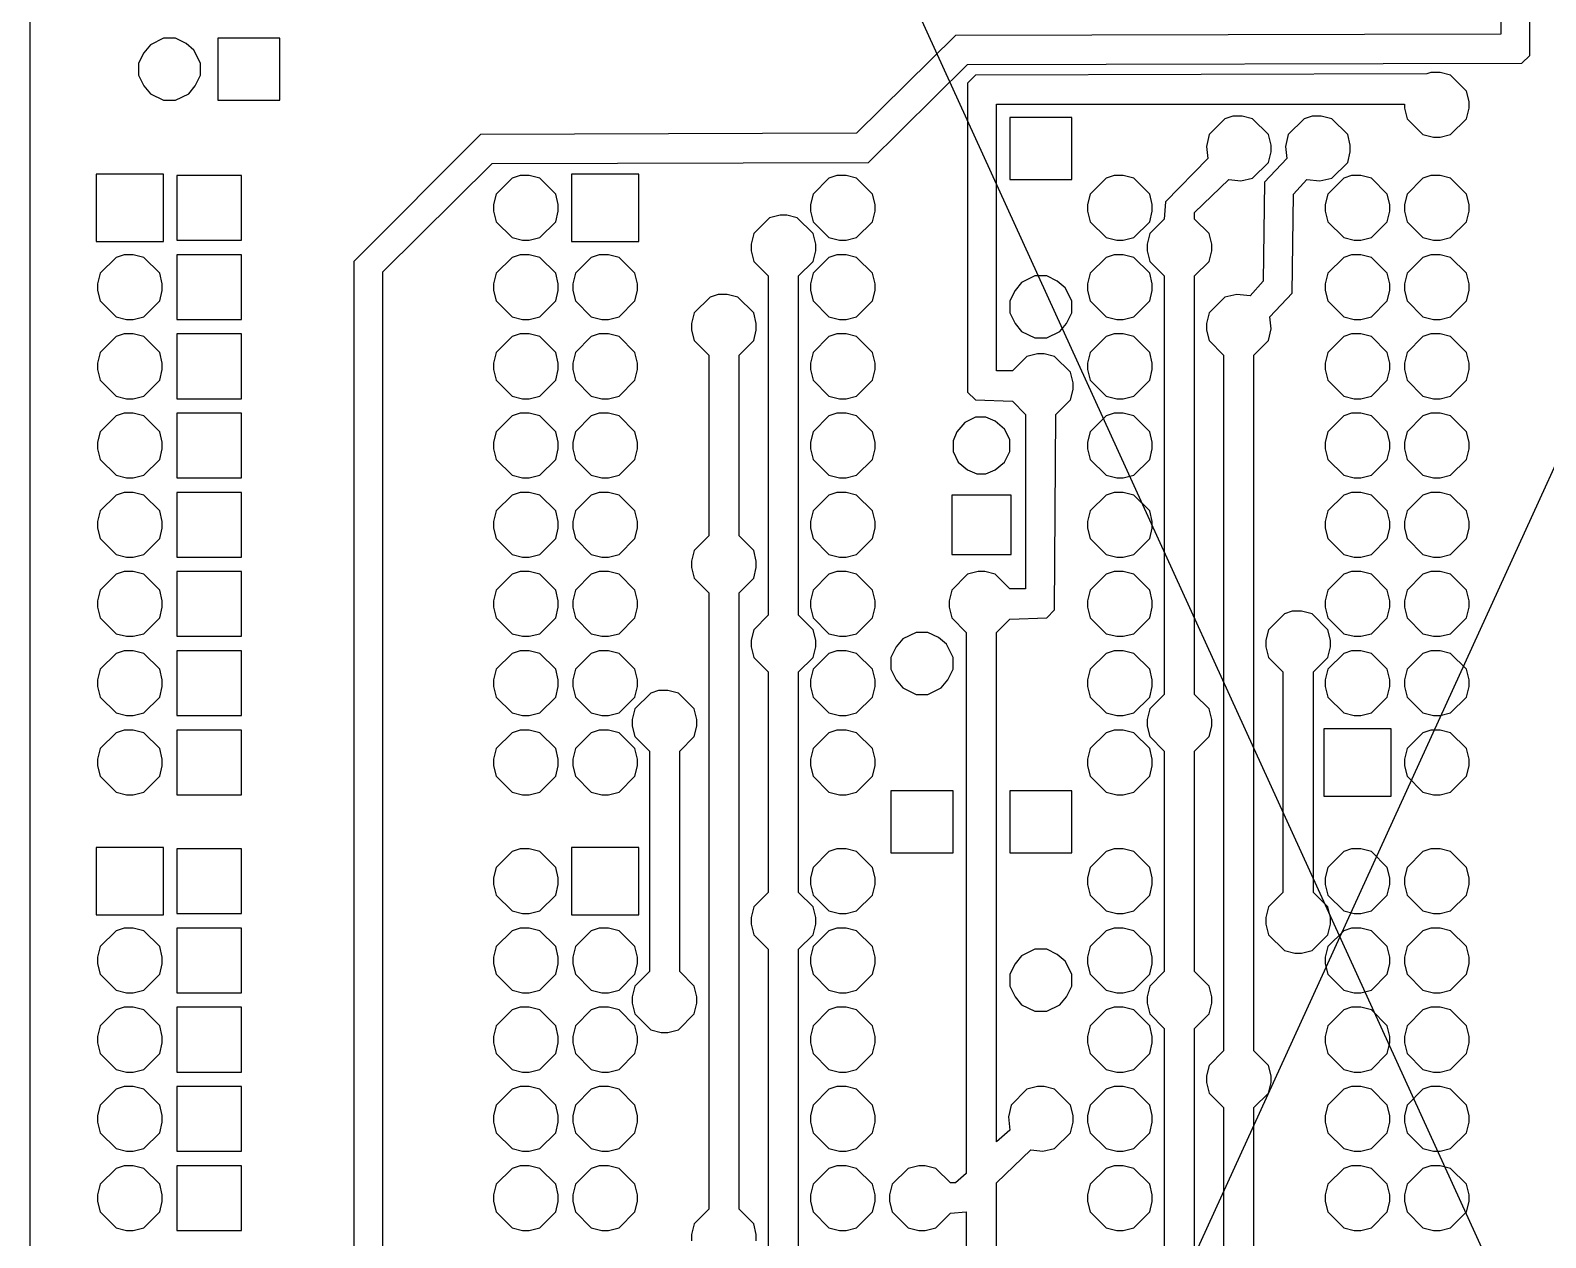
# Model space of a CAD drawing. Header units: millimetres. Extents: x 8 to 93, y 10 to 195.
# Drawn here: x 9 to 57.6, y 93.36 to 132.07 of the extents above; entities that cross this region are included whole.
import ezdxf

# ---------------------------------------------------------------- set-up
doc = ezdxf.new("R2010")
doc.units = ezdxf.units.MM
doc.layers.add('plocica', color=7, linetype='CONTINUOUS', lineweight=25, true_color=0x000000)
doc.layers.add('top', color=5, linetype='CONTINUOUS', lineweight=25, true_color=0x0000ff)

msp = doc.modelspace()

# ---------------------------------------------------------------- linework, layer by layer
at = {"layer": 'plocica'}
for p, q in [((9, 11), (9, 195)), ((9, 11), (93, 195)), ((9, 195), (93, 11))]:
    msp.add_line(p, q, dxfattribs=at)
at = {"layer": 'top'}
for points in [[(56.159, 140.074), (56.159, 131.946), (38.676, 131.904), (35.501, 128.771), (23.436, 128.729), (19.372, 124.665), (19.372, 62.054)], [(20.303, 62.731), (20.303, 124.326), (23.817, 127.798), (35.882, 127.84), (39.057, 130.973), (56.837, 131.015), (57.091, 131.269), (57.133, 140.074)], [(13.276, 131.819), (13.276, 131.819), (12.852, 131.608), (12.641, 131.354), (12.471, 131.015), (12.471, 130.634), (12.641, 130.295), (12.852, 130.041), (13.276, 129.83), (13.657, 129.83), (14.08, 130.041), (14.292, 130.295), (14.461, 130.634), (14.461, 131.015), (14.249, 131.438), (13.995, 131.65), (13.657, 131.819), (13.276, 131.819)], [(15.011, 131.819), (15.011, 131.819), (15.011, 129.83), (17.001, 129.83), (17.001, 131.819), (15.011, 131.819)], [(53.916, 130.719), (53.916, 130.719), (53.789, 130.676), (39.311, 130.634), (39.057, 130.38), (39.057, 120.474), (39.311, 120.22), (40.496, 120.178), (40.919, 119.754), (40.919, 114.166), (40.411, 114.166), (39.946, 114.632), (39.607, 114.717), (39.395, 114.717), (39.057, 114.632), (38.549, 114.124), (38.464, 113.785), (38.464, 113.574), (38.549, 113.235), (39.014, 112.769), (39.014, 95.413), (38.676, 95.116), (38.506, 95.116), (38.041, 95.582), (37.702, 95.667), (37.49, 95.667), (37.152, 95.582), (36.644, 95.074), (36.559, 94.735), (36.559, 94.524), (36.644, 94.185), (37.152, 93.677), (37.49, 93.592), (37.702, 93.592), (38.041, 93.677), (38.506, 94.143), (39.014, 94.185), (39.014, 73.823)], [(39.988, 74.839), (39.988, 95.116), (41.089, 96.175), (41.47, 96.132), (41.851, 96.217), (42.359, 96.725), (42.443, 97.064), (42.443, 97.275), (42.359, 97.614), (41.851, 98.122), (41.512, 98.207), (41.3, 98.207), (40.962, 98.122), (40.454, 97.614), (40.369, 97.233), (40.411, 96.81), (39.988, 96.429), (39.988, 112.769), (40.411, 113.193), (41.597, 113.235), (41.851, 113.489), (41.893, 119.754), (42.359, 120.22), (42.443, 120.559), (42.443, 120.77), (42.359, 121.109), (41.851, 121.617), (41.512, 121.702), (41.3, 121.702), (40.962, 121.617), (40.496, 121.151), (39.988, 121.151), (39.988, 129.703), (53.069, 129.703), (53.069, 129.576), (53.154, 129.237), (53.662, 128.729), (54, 128.644), (54.212, 128.644), (54.551, 128.729), (55.059, 129.237), (55.143, 129.576), (55.143, 129.787), (55.059, 130.126), (54.551, 130.634), (54.212, 130.719), (53.916, 130.719)], [(40.411, 129.279), (40.411, 129.279), (40.411, 127.29), (42.401, 127.29), (42.401, 129.279), (40.411, 129.279)], [(47.566, 129.322), (47.566, 129.322), (47.312, 129.237), (46.804, 128.729), (46.719, 128.348), (46.761, 127.967), (45.407, 126.57), (45.364, 126.02), (44.899, 125.554), (44.814, 125.215), (44.814, 125.004), (44.899, 124.665), (45.364, 124.199), (45.364, 110.78), (44.899, 110.314), (44.814, 109.975), (44.814, 109.764), (44.899, 109.425), (45.364, 108.959), (45.364, 101.89), (44.899, 101.424), (44.814, 101.085), (44.814, 100.874), (44.899, 100.535), (45.364, 100.069), (45.364, 89.19)], [(46.338, 89.19), (46.338, 100.069), (46.804, 100.535), (46.888, 100.874), (46.888, 101.085), (46.804, 101.424), (46.338, 101.89), (46.338, 108.959), (46.804, 109.425), (46.888, 109.764), (46.888, 109.975), (46.804, 110.314), (46.338, 110.78), (46.338, 124.199), (46.804, 124.665), (46.888, 125.004), (46.888, 125.215), (46.804, 125.554), (46.338, 126.02), (46.338, 126.231), (47.439, 127.29), (47.82, 127.247), (48.201, 127.332), (48.709, 127.84), (48.793, 128.179), (48.793, 128.39), (48.709, 128.729), (48.201, 129.237), (47.862, 129.322), (47.566, 129.322)], [(50.106, 129.322), (50.106, 129.322), (49.852, 129.237), (49.344, 128.729), (49.259, 128.348), (49.301, 127.967), (48.582, 127.205), (48.539, 124.03), (48.116, 123.564), (47.693, 123.607), (47.312, 123.522), (46.804, 123.014), (46.719, 122.675), (46.719, 122.464), (46.804, 122.125), (47.269, 121.659), (47.269, 99.35), (46.804, 98.884), (46.719, 98.545), (46.719, 98.334), (46.804, 97.995), (47.269, 97.529), (47.269, 77.76)], [(48.243, 77.76), (48.243, 97.529), (48.709, 97.995), (48.793, 98.334), (48.793, 98.545), (48.709, 98.884), (48.243, 99.35), (48.243, 121.659), (48.709, 122.125), (48.793, 122.506), (48.751, 122.887), (49.471, 123.649), (49.513, 126.824), (49.936, 127.29), (50.36, 127.247), (50.741, 127.332), (51.249, 127.84), (51.333, 128.179), (51.333, 128.39), (51.249, 128.729), (50.741, 129.237), (50.402, 129.322), (50.106, 129.322)], [(11.117, 127.459), (11.117, 127.459), (11.117, 125.3), (13.276, 125.3), (13.276, 127.459), (11.117, 127.459)], [(13.699, 127.417), (13.699, 127.417), (13.699, 125.342), (15.773, 125.342), (15.773, 127.417), (13.699, 127.417)], [(24.706, 127.417), (24.706, 127.417), (24.452, 127.332), (23.944, 126.824), (23.859, 126.485), (23.859, 126.274), (23.944, 125.935), (24.452, 125.427), (24.79, 125.342), (25.002, 125.342), (25.341, 125.427), (25.849, 125.935), (25.933, 126.274), (25.933, 126.485), (25.849, 126.824), (25.341, 127.332), (25.002, 127.417), (24.706, 127.417)], [(26.357, 127.459), (26.357, 127.459), (26.357, 125.3), (28.516, 125.3), (28.516, 127.459), (26.357, 127.459)], [(34.866, 127.417), (34.866, 127.417), (34.612, 127.332), (34.104, 126.824), (34.019, 126.485), (34.019, 126.274), (34.104, 125.935), (34.612, 125.427), (34.95, 125.342), (35.162, 125.342), (35.501, 125.427), (36.009, 125.935), (36.093, 126.274), (36.093, 126.485), (36.009, 126.824), (35.501, 127.332), (35.162, 127.417), (34.866, 127.417)], [(43.756, 127.417), (43.756, 127.417), (43.502, 127.332), (42.994, 126.824), (42.909, 126.485), (42.909, 126.274), (42.994, 125.935), (43.502, 125.427), (43.84, 125.342), (44.052, 125.342), (44.391, 125.427), (44.899, 125.935), (44.983, 126.274), (44.983, 126.485), (44.899, 126.824), (44.391, 127.332), (44.052, 127.417), (43.756, 127.417)], [(51.376, 127.417), (51.376, 127.417), (51.122, 127.332), (50.614, 126.824), (50.529, 126.485), (50.529, 126.274), (50.614, 125.935), (51.122, 125.427), (51.46, 125.342), (51.672, 125.342), (52.011, 125.427), (52.519, 125.935), (52.603, 126.274), (52.603, 126.485), (52.519, 126.824), (52.011, 127.332), (51.672, 127.417), (51.376, 127.417)], [(53.916, 127.417), (53.916, 127.417), (53.662, 127.332), (53.154, 126.824), (53.069, 126.485), (53.069, 126.274), (53.154, 125.935), (53.662, 125.427), (54, 125.342), (54.212, 125.342), (54.551, 125.427), (55.059, 125.935), (55.143, 126.274), (55.143, 126.485), (55.059, 126.824), (54.551, 127.332), (54.212, 127.417), (53.916, 127.417)], [(33.638, 91.73), (33.638, 102.609), (34.104, 103.075), (34.188, 103.414), (34.188, 103.625), (34.104, 103.964), (33.638, 104.43), (33.638, 111.499), (34.104, 111.965), (34.188, 112.304), (34.188, 112.515), (34.104, 112.854), (33.638, 113.32), (33.638, 124.199), (34.104, 124.665), (34.188, 125.004), (34.188, 125.215), (34.104, 125.554), (33.596, 126.062), (33.257, 126.147), (33.045, 126.147), (32.707, 126.062), (32.199, 125.554), (32.114, 125.215), (32.114, 125.004), (32.199, 124.665), (32.664, 124.199), (32.664, 113.32), (32.199, 112.854), (32.114, 112.515), (32.114, 112.304), (32.199, 111.965), (32.664, 111.499), (32.664, 104.43), (32.199, 103.964), (32.114, 103.625), (32.114, 103.414), (32.199, 103.075), (32.664, 102.609), (32.664, 91.73)], [(12.006, 124.877), (12.006, 124.877), (11.752, 124.792), (11.244, 124.284), (11.159, 123.945), (11.159, 123.734), (11.244, 123.395), (11.752, 122.887), (12.09, 122.802), (12.302, 122.802), (12.641, 122.887), (13.149, 123.395), (13.233, 123.734), (13.233, 123.945), (13.149, 124.284), (12.641, 124.792), (12.302, 124.877), (12.006, 124.877)], [(13.699, 124.877), (13.699, 124.877), (13.699, 122.802), (15.773, 122.802), (15.773, 124.877), (13.699, 124.877)], [(24.706, 124.877), (24.706, 124.877), (24.452, 124.792), (23.944, 124.284), (23.859, 123.945), (23.859, 123.734), (23.944, 123.395), (24.452, 122.887), (24.79, 122.802), (25.002, 122.802), (25.341, 122.887), (25.849, 123.395), (25.933, 123.734), (25.933, 123.945), (25.849, 124.284), (25.341, 124.792), (25.002, 124.877), (24.706, 124.877)], [(27.246, 124.877), (27.246, 124.877), (26.992, 124.792), (26.484, 124.284), (26.399, 123.945), (26.399, 123.734), (26.484, 123.395), (26.992, 122.887), (27.33, 122.802), (27.542, 122.802), (27.881, 122.887), (28.389, 123.395), (28.473, 123.734), (28.473, 123.945), (28.389, 124.284), (27.881, 124.792), (27.542, 124.877), (27.246, 124.877)], [(34.866, 124.877), (34.866, 124.877), (34.612, 124.792), (34.104, 124.284), (34.019, 123.945), (34.019, 123.734), (34.104, 123.395), (34.612, 122.887), (34.95, 122.802), (35.162, 122.802), (35.501, 122.887), (36.009, 123.395), (36.093, 123.734), (36.093, 123.945), (36.009, 124.284), (35.501, 124.792), (35.162, 124.877), (34.866, 124.877)], [(43.756, 124.877), (43.756, 124.877), (43.502, 124.792), (42.994, 124.284), (42.909, 123.945), (42.909, 123.734), (42.994, 123.395), (43.502, 122.887), (43.84, 122.802), (44.052, 122.802), (44.391, 122.887), (44.899, 123.395), (44.983, 123.734), (44.983, 123.945), (44.899, 124.284), (44.391, 124.792), (44.052, 124.877), (43.756, 124.877)], [(51.376, 124.877), (51.376, 124.877), (51.122, 124.792), (50.614, 124.284), (50.529, 123.945), (50.529, 123.734), (50.614, 123.395), (51.122, 122.887), (51.46, 122.802), (51.672, 122.802), (52.011, 122.887), (52.519, 123.395), (52.603, 123.734), (52.603, 123.945), (52.519, 124.284), (52.011, 124.792), (51.672, 124.877), (51.376, 124.877)], [(53.916, 124.877), (53.916, 124.877), (53.662, 124.792), (53.154, 124.284), (53.069, 123.945), (53.069, 123.734), (53.154, 123.395), (53.662, 122.887), (54, 122.802), (54.212, 122.802), (54.551, 122.887), (55.059, 123.395), (55.143, 123.734), (55.143, 123.945), (55.059, 124.284), (54.551, 124.792), (54.212, 124.877), (53.916, 124.877)], [(41.216, 124.199), (41.216, 124.199), (40.792, 123.988), (40.581, 123.734), (40.411, 123.395), (40.411, 123.014), (40.581, 122.675), (40.792, 122.421), (41.216, 122.21), (41.597, 122.21), (42.02, 122.421), (42.232, 122.675), (42.401, 123.014), (42.401, 123.395), (42.189, 123.818), (41.935, 124.03), (41.597, 124.199), (41.216, 124.199)], [(31.056, 123.607), (31.056, 123.607), (30.802, 123.522), (30.294, 123.014), (30.209, 122.675), (30.209, 122.464), (30.294, 122.125), (30.759, 121.659), (30.759, 115.86), (30.294, 115.394), (30.209, 115.055), (30.209, 114.844), (30.294, 114.505), (30.759, 114.039), (30.759, 94.27), (30.294, 93.804), (30.209, 93.465), (30.209, 93.254)], [(32.283, 93.254), (32.283, 93.465), (32.199, 93.804), (31.733, 94.27), (31.733, 114.039), (32.199, 114.505), (32.283, 114.844), (32.283, 115.055), (32.199, 115.394), (31.733, 115.86), (31.733, 121.659), (32.199, 122.125), (32.283, 122.464), (32.283, 122.675), (32.199, 123.014), (31.691, 123.522), (31.352, 123.607), (31.056, 123.607)], [(12.006, 122.337), (12.006, 122.337), (11.752, 122.252), (11.244, 121.744), (11.159, 121.405), (11.159, 121.194), (11.244, 120.855), (11.752, 120.347), (12.09, 120.262), (12.302, 120.262), (12.641, 120.347), (13.149, 120.855), (13.233, 121.194), (13.233, 121.405), (13.149, 121.744), (12.641, 122.252), (12.302, 122.337), (12.006, 122.337)], [(13.699, 122.337), (13.699, 122.337), (13.699, 120.262), (15.773, 120.262), (15.773, 122.337), (13.699, 122.337)], [(24.706, 122.337), (24.706, 122.337), (24.452, 122.252), (23.944, 121.744), (23.859, 121.405), (23.859, 121.194), (23.944, 120.855), (24.452, 120.347), (24.79, 120.262), (25.002, 120.262), (25.341, 120.347), (25.849, 120.855), (25.933, 121.194), (25.933, 121.405), (25.849, 121.744), (25.341, 122.252), (25.002, 122.337), (24.706, 122.337)], [(27.246, 122.337), (27.246, 122.337), (26.992, 122.252), (26.484, 121.744), (26.399, 121.405), (26.399, 121.194), (26.484, 120.855), (26.992, 120.347), (27.33, 120.262), (27.542, 120.262), (27.881, 120.347), (28.389, 120.855), (28.473, 121.194), (28.473, 121.405), (28.389, 121.744), (27.881, 122.252), (27.542, 122.337), (27.246, 122.337)], [(34.866, 122.337), (34.866, 122.337), (34.612, 122.252), (34.104, 121.744), (34.019, 121.405), (34.019, 121.194), (34.104, 120.855), (34.612, 120.347), (34.95, 120.262), (35.162, 120.262), (35.501, 120.347), (36.009, 120.855), (36.093, 121.194), (36.093, 121.405), (36.009, 121.744), (35.501, 122.252), (35.162, 122.337), (34.866, 122.337)], [(43.756, 122.337), (43.756, 122.337), (43.502, 122.252), (42.994, 121.744), (42.909, 121.405), (42.909, 121.194), (42.994, 120.855), (43.502, 120.347), (43.84, 120.262), (44.052, 120.262), (44.391, 120.347), (44.899, 120.855), (44.983, 121.194), (44.983, 121.405), (44.899, 121.744), (44.391, 122.252), (44.052, 122.337), (43.756, 122.337)], [(51.376, 122.337), (51.376, 122.337), (51.122, 122.252), (50.614, 121.744), (50.529, 121.405), (50.529, 121.194), (50.614, 120.855), (51.122, 120.347), (51.46, 120.262), (51.672, 120.262), (52.011, 120.347), (52.519, 120.855), (52.603, 121.194), (52.603, 121.405), (52.519, 121.744), (52.011, 122.252), (51.672, 122.337), (51.376, 122.337)], [(53.916, 122.337), (53.916, 122.337), (53.662, 122.252), (53.154, 121.744), (53.069, 121.405), (53.069, 121.194), (53.154, 120.855), (53.662, 120.347), (54, 120.262), (54.212, 120.262), (54.551, 120.347), (55.059, 120.855), (55.143, 121.194), (55.143, 121.405), (55.059, 121.744), (54.551, 122.252), (54.212, 122.337), (53.916, 122.337)], [(12.006, 119.797), (12.006, 119.797), (11.752, 119.712), (11.244, 119.204), (11.159, 118.865), (11.159, 118.654), (11.244, 118.315), (11.752, 117.807), (12.09, 117.722), (12.302, 117.722), (12.641, 117.807), (13.149, 118.315), (13.233, 118.654), (13.233, 118.865), (13.149, 119.204), (12.641, 119.712), (12.302, 119.797), (12.006, 119.797)], [(13.699, 119.797), (13.699, 119.797), (13.699, 117.722), (15.773, 117.722), (15.773, 119.797), (13.699, 119.797)], [(24.706, 119.797), (24.706, 119.797), (24.452, 119.712), (23.944, 119.204), (23.859, 118.865), (23.859, 118.654), (23.944, 118.315), (24.452, 117.807), (24.79, 117.722), (25.002, 117.722), (25.341, 117.807), (25.849, 118.315), (25.933, 118.654), (25.933, 118.865), (25.849, 119.204), (25.341, 119.712), (25.002, 119.797), (24.706, 119.797)], [(27.246, 119.797), (27.246, 119.797), (26.992, 119.712), (26.484, 119.204), (26.399, 118.865), (26.399, 118.654), (26.484, 118.315), (26.992, 117.807), (27.33, 117.722), (27.542, 117.722), (27.881, 117.807), (28.389, 118.315), (28.473, 118.654), (28.473, 118.865), (28.389, 119.204), (27.881, 119.712), (27.542, 119.797), (27.246, 119.797)], [(34.866, 119.797), (34.866, 119.797), (34.612, 119.712), (34.104, 119.204), (34.019, 118.865), (34.019, 118.654), (34.104, 118.315), (34.612, 117.807), (34.95, 117.722), (35.162, 117.722), (35.501, 117.807), (36.009, 118.315), (36.093, 118.654), (36.093, 118.865), (36.009, 119.204), (35.501, 119.712), (35.162, 119.797), (34.866, 119.797)], [(39.311, 119.67), (39.311, 119.67), (38.972, 119.5), (38.718, 119.204), (38.591, 118.908), (38.591, 118.569), (38.76, 118.23), (39.057, 117.976), (39.353, 117.849), (39.649, 117.849), (39.946, 117.976), (40.242, 118.23), (40.411, 118.569), (40.411, 118.95), (40.242, 119.289), (39.946, 119.543), (39.649, 119.67), (39.311, 119.67)], [(43.756, 119.797), (43.756, 119.797), (43.502, 119.712), (42.994, 119.204), (42.909, 118.865), (42.909, 118.654), (42.994, 118.315), (43.502, 117.807), (43.84, 117.722), (44.052, 117.722), (44.391, 117.807), (44.899, 118.315), (44.983, 118.654), (44.983, 118.865), (44.899, 119.204), (44.391, 119.712), (44.052, 119.797), (43.756, 119.797)], [(51.376, 119.797), (51.376, 119.797), (51.122, 119.712), (50.614, 119.204), (50.529, 118.865), (50.529, 118.654), (50.614, 118.315), (51.122, 117.807), (51.46, 117.722), (51.672, 117.722), (52.011, 117.807), (52.519, 118.315), (52.603, 118.654), (52.603, 118.865), (52.519, 119.204), (52.011, 119.712), (51.672, 119.797), (51.376, 119.797)], [(53.916, 119.797), (53.916, 119.797), (53.662, 119.712), (53.154, 119.204), (53.069, 118.865), (53.069, 118.654), (53.154, 118.315), (53.662, 117.807), (54, 117.722), (54.212, 117.722), (54.551, 117.807), (55.059, 118.315), (55.143, 118.654), (55.143, 118.865), (55.059, 119.204), (54.551, 119.712), (54.212, 119.797), (53.916, 119.797)], [(12.006, 117.257), (12.006, 117.257), (11.752, 117.172), (11.244, 116.664), (11.159, 116.325), (11.159, 116.114), (11.244, 115.775), (11.752, 115.267), (12.09, 115.182), (12.302, 115.182), (12.641, 115.267), (13.149, 115.775), (13.233, 116.114), (13.233, 116.325), (13.149, 116.664), (12.641, 117.172), (12.302, 117.257), (12.006, 117.257)], [(13.699, 117.257), (13.699, 117.257), (13.699, 115.182), (15.773, 115.182), (15.773, 117.257), (13.699, 117.257)], [(24.706, 117.257), (24.706, 117.257), (24.452, 117.172), (23.944, 116.664), (23.859, 116.325), (23.859, 116.114), (23.944, 115.775), (24.452, 115.267), (24.79, 115.182), (25.002, 115.182), (25.341, 115.267), (25.849, 115.775), (25.933, 116.114), (25.933, 116.325), (25.849, 116.664), (25.341, 117.172), (25.002, 117.257), (24.706, 117.257)], [(27.246, 117.257), (27.246, 117.257), (26.992, 117.172), (26.484, 116.664), (26.399, 116.325), (26.399, 116.114), (26.484, 115.775), (26.992, 115.267), (27.33, 115.182), (27.542, 115.182), (27.881, 115.267), (28.389, 115.775), (28.473, 116.114), (28.473, 116.325), (28.389, 116.664), (27.881, 117.172), (27.542, 117.257), (27.246, 117.257)], [(34.866, 117.257), (34.866, 117.257), (34.612, 117.172), (34.104, 116.664), (34.019, 116.325), (34.019, 116.114), (34.104, 115.775), (34.612, 115.267), (34.95, 115.182), (35.162, 115.182), (35.501, 115.267), (36.009, 115.775), (36.093, 116.114), (36.093, 116.325), (36.009, 116.664), (35.501, 117.172), (35.162, 117.257), (34.866, 117.257)], [(38.549, 117.172), (38.549, 117.172), (38.549, 115.267), (40.454, 115.267), (40.454, 117.172), (38.549, 117.172)], [(43.756, 117.257), (43.756, 117.257), (43.502, 117.172), (42.994, 116.664), (42.909, 116.325), (42.909, 116.114), (42.994, 115.775), (43.502, 115.267), (43.84, 115.182), (44.052, 115.182), (44.391, 115.267), (44.899, 115.775), (44.983, 116.114), (44.983, 116.325), (44.899, 116.664), (44.391, 117.172), (44.052, 117.257), (43.756, 117.257)], [(51.376, 117.257), (51.376, 117.257), (51.122, 117.172), (50.614, 116.664), (50.529, 116.325), (50.529, 116.114), (50.614, 115.775), (51.122, 115.267), (51.46, 115.182), (51.672, 115.182), (52.011, 115.267), (52.519, 115.775), (52.603, 116.114), (52.603, 116.325), (52.519, 116.664), (52.011, 117.172), (51.672, 117.257), (51.376, 117.257)], [(53.916, 117.257), (53.916, 117.257), (53.662, 117.172), (53.154, 116.664), (53.069, 116.325), (53.069, 116.114), (53.154, 115.775), (53.662, 115.267), (54, 115.182), (54.212, 115.182), (54.551, 115.267), (55.059, 115.775), (55.143, 116.114), (55.143, 116.325), (55.059, 116.664), (54.551, 117.172), (54.212, 117.257), (53.916, 117.257)], [(12.006, 114.717), (12.006, 114.717), (11.752, 114.632), (11.244, 114.124), (11.159, 113.785), (11.159, 113.574), (11.244, 113.235), (11.752, 112.727), (12.09, 112.642), (12.302, 112.642), (12.641, 112.727), (13.149, 113.235), (13.233, 113.574), (13.233, 113.785), (13.149, 114.124), (12.641, 114.632), (12.302, 114.717), (12.006, 114.717)], [(13.699, 114.717), (13.699, 114.717), (13.699, 112.642), (15.773, 112.642), (15.773, 114.717), (13.699, 114.717)], [(24.706, 114.717), (24.706, 114.717), (24.452, 114.632), (23.944, 114.124), (23.859, 113.785), (23.859, 113.574), (23.944, 113.235), (24.452, 112.727), (24.79, 112.642), (25.002, 112.642), (25.341, 112.727), (25.849, 113.235), (25.933, 113.574), (25.933, 113.785), (25.849, 114.124), (25.341, 114.632), (25.002, 114.717), (24.706, 114.717)], [(27.246, 114.717), (27.246, 114.717), (26.992, 114.632), (26.484, 114.124), (26.399, 113.785), (26.399, 113.574), (26.484, 113.235), (26.992, 112.727), (27.33, 112.642), (27.542, 112.642), (27.881, 112.727), (28.389, 113.235), (28.473, 113.574), (28.473, 113.785), (28.389, 114.124), (27.881, 114.632), (27.542, 114.717), (27.246, 114.717)], [(34.866, 114.717), (34.866, 114.717), (34.612, 114.632), (34.104, 114.124), (34.019, 113.785), (34.019, 113.574), (34.104, 113.235), (34.612, 112.727), (34.95, 112.642), (35.162, 112.642), (35.501, 112.727), (36.009, 113.235), (36.093, 113.574), (36.093, 113.785), (36.009, 114.124), (35.501, 114.632), (35.162, 114.717), (34.866, 114.717)], [(43.756, 114.717), (43.756, 114.717), (43.502, 114.632), (42.994, 114.124), (42.909, 113.785), (42.909, 113.574), (42.994, 113.235), (43.502, 112.727), (43.84, 112.642), (44.052, 112.642), (44.391, 112.727), (44.899, 113.235), (44.983, 113.574), (44.983, 113.785), (44.899, 114.124), (44.391, 114.632), (44.052, 114.717), (43.756, 114.717)], [(51.376, 114.717), (51.376, 114.717), (51.122, 114.632), (50.614, 114.124), (50.529, 113.785), (50.529, 113.574), (50.614, 113.235), (51.122, 112.727), (51.46, 112.642), (51.672, 112.642), (52.011, 112.727), (52.519, 113.235), (52.603, 113.574), (52.603, 113.785), (52.519, 114.124), (52.011, 114.632), (51.672, 114.717), (51.376, 114.717)], [(53.916, 114.717), (53.916, 114.717), (53.662, 114.632), (53.154, 114.124), (53.069, 113.785), (53.069, 113.574), (53.154, 113.235), (53.662, 112.727), (54, 112.642), (54.212, 112.642), (54.551, 112.727), (55.059, 113.235), (55.143, 113.574), (55.143, 113.785), (55.059, 114.124), (54.551, 114.632), (54.212, 114.717), (53.916, 114.717)], [(49.471, 113.447), (49.471, 113.447), (49.217, 113.362), (48.709, 112.854), (48.624, 112.515), (48.624, 112.304), (48.709, 111.965), (49.174, 111.499), (49.174, 104.43), (48.709, 103.964), (48.624, 103.625), (48.624, 103.414), (48.709, 103.075), (49.217, 102.567), (49.555, 102.482), (49.767, 102.482), (50.106, 102.567), (50.614, 103.075), (50.698, 103.414), (50.698, 103.625), (50.614, 103.964), (50.148, 104.43), (50.148, 111.499), (50.614, 111.965), (50.698, 112.304), (50.698, 112.515), (50.614, 112.854), (50.106, 113.362), (49.767, 113.447), (49.471, 113.447)], [(37.406, 112.769), (37.406, 112.769), (36.982, 112.558), (36.771, 112.304), (36.601, 111.965), (36.601, 111.584), (36.771, 111.245), (36.982, 110.991), (37.406, 110.78), (37.787, 110.78), (38.21, 110.991), (38.422, 111.245), (38.591, 111.584), (38.591, 111.965), (38.379, 112.388), (38.125, 112.6), (37.787, 112.769), (37.406, 112.769)], [(12.006, 112.177), (12.006, 112.177), (11.752, 112.092), (11.244, 111.584), (11.159, 111.245), (11.159, 111.034), (11.244, 110.695), (11.752, 110.187), (12.09, 110.102), (12.302, 110.102), (12.641, 110.187), (13.149, 110.695), (13.233, 111.034), (13.233, 111.245), (13.149, 111.584), (12.641, 112.092), (12.302, 112.177), (12.006, 112.177)], [(13.699, 112.177), (13.699, 112.177), (13.699, 110.102), (15.773, 110.102), (15.773, 112.177), (13.699, 112.177)], [(24.706, 112.177), (24.706, 112.177), (24.452, 112.092), (23.944, 111.584), (23.859, 111.245), (23.859, 111.034), (23.944, 110.695), (24.452, 110.187), (24.79, 110.102), (25.002, 110.102), (25.341, 110.187), (25.849, 110.695), (25.933, 111.034), (25.933, 111.245), (25.849, 111.584), (25.341, 112.092), (25.002, 112.177), (24.706, 112.177)], [(27.246, 112.177), (27.246, 112.177), (26.992, 112.092), (26.484, 111.584), (26.399, 111.245), (26.399, 111.034), (26.484, 110.695), (26.992, 110.187), (27.33, 110.102), (27.542, 110.102), (27.881, 110.187), (28.389, 110.695), (28.473, 111.034), (28.473, 111.245), (28.389, 111.584), (27.881, 112.092), (27.542, 112.177), (27.246, 112.177)], [(34.866, 112.177), (34.866, 112.177), (34.612, 112.092), (34.104, 111.584), (34.019, 111.245), (34.019, 111.034), (34.104, 110.695), (34.612, 110.187), (34.95, 110.102), (35.162, 110.102), (35.501, 110.187), (36.009, 110.695), (36.093, 111.034), (36.093, 111.245), (36.009, 111.584), (35.501, 112.092), (35.162, 112.177), (34.866, 112.177)], [(43.756, 112.177), (43.756, 112.177), (43.502, 112.092), (42.994, 111.584), (42.909, 111.245), (42.909, 111.034), (42.994, 110.695), (43.502, 110.187), (43.84, 110.102), (44.052, 110.102), (44.391, 110.187), (44.899, 110.695), (44.983, 111.034), (44.983, 111.245), (44.899, 111.584), (44.391, 112.092), (44.052, 112.177), (43.756, 112.177)], [(51.376, 112.177), (51.376, 112.177), (51.122, 112.092), (50.614, 111.584), (50.529, 111.245), (50.529, 111.034), (50.614, 110.695), (51.122, 110.187), (51.46, 110.102), (51.672, 110.102), (52.011, 110.187), (52.519, 110.695), (52.603, 111.034), (52.603, 111.245), (52.519, 111.584), (52.011, 112.092), (51.672, 112.177), (51.376, 112.177)], [(53.916, 112.177), (53.916, 112.177), (53.662, 112.092), (53.154, 111.584), (53.069, 111.245), (53.069, 111.034), (53.154, 110.695), (53.662, 110.187), (54, 110.102), (54.212, 110.102), (54.551, 110.187), (55.059, 110.695), (55.143, 111.034), (55.143, 111.245), (55.059, 111.584), (54.551, 112.092), (54.212, 112.177), (53.916, 112.177)], [(29.151, 110.907), (29.151, 110.907), (28.897, 110.822), (28.389, 110.314), (28.304, 109.975), (28.304, 109.764), (28.389, 109.425), (28.854, 108.959), (28.854, 101.89), (28.389, 101.424), (28.304, 101.085), (28.304, 100.874), (28.389, 100.535), (28.897, 100.027), (29.235, 99.942), (29.447, 99.942), (29.786, 100.027), (30.294, 100.535), (30.378, 100.874), (30.378, 101.085), (30.294, 101.424), (29.828, 101.89), (29.828, 108.959), (30.294, 109.425), (30.378, 109.764), (30.378, 109.975), (30.294, 110.314), (29.786, 110.822), (29.447, 110.907), (29.151, 110.907)], [(12.006, 109.637), (12.006, 109.637), (11.752, 109.552), (11.244, 109.044), (11.159, 108.705), (11.159, 108.494), (11.244, 108.155), (11.752, 107.647), (12.09, 107.562), (12.302, 107.562), (12.641, 107.647), (13.149, 108.155), (13.233, 108.494), (13.233, 108.705), (13.149, 109.044), (12.641, 109.552), (12.302, 109.637), (12.006, 109.637)], [(13.699, 109.637), (13.699, 109.637), (13.699, 107.562), (15.773, 107.562), (15.773, 109.637), (13.699, 109.637)], [(24.706, 109.637), (24.706, 109.637), (24.452, 109.552), (23.944, 109.044), (23.859, 108.705), (23.859, 108.494), (23.944, 108.155), (24.452, 107.647), (24.79, 107.562), (25.002, 107.562), (25.341, 107.647), (25.849, 108.155), (25.933, 108.494), (25.933, 108.705), (25.849, 109.044), (25.341, 109.552), (25.002, 109.637), (24.706, 109.637)], [(27.246, 109.637), (27.246, 109.637), (26.992, 109.552), (26.484, 109.044), (26.399, 108.705), (26.399, 108.494), (26.484, 108.155), (26.992, 107.647), (27.33, 107.562), (27.542, 107.562), (27.881, 107.647), (28.389, 108.155), (28.473, 108.494), (28.473, 108.705), (28.389, 109.044), (27.881, 109.552), (27.542, 109.637), (27.246, 109.637)], [(34.866, 109.637), (34.866, 109.637), (34.612, 109.552), (34.104, 109.044), (34.019, 108.705), (34.019, 108.494), (34.104, 108.155), (34.612, 107.647), (34.95, 107.562), (35.162, 107.562), (35.501, 107.647), (36.009, 108.155), (36.093, 108.494), (36.093, 108.705), (36.009, 109.044), (35.501, 109.552), (35.162, 109.637), (34.866, 109.637)], [(43.756, 109.637), (43.756, 109.637), (43.502, 109.552), (42.994, 109.044), (42.909, 108.705), (42.909, 108.494), (42.994, 108.155), (43.502, 107.647), (43.84, 107.562), (44.052, 107.562), (44.391, 107.647), (44.899, 108.155), (44.983, 108.494), (44.983, 108.705), (44.899, 109.044), (44.391, 109.552), (44.052, 109.637), (43.756, 109.637)], [(50.487, 109.679), (50.487, 109.679), (50.487, 107.52), (52.646, 107.52), (52.646, 109.679), (50.487, 109.679)], [(53.916, 109.637), (53.916, 109.637), (53.662, 109.552), (53.154, 109.044), (53.069, 108.705), (53.069, 108.494), (53.154, 108.155), (53.662, 107.647), (54, 107.562), (54.212, 107.562), (54.551, 107.647), (55.059, 108.155), (55.143, 108.494), (55.143, 108.705), (55.059, 109.044), (54.551, 109.552), (54.212, 109.637), (53.916, 109.637)], [(36.601, 107.689), (36.601, 107.689), (36.601, 105.7), (38.591, 105.7), (38.591, 107.689), (36.601, 107.689)], [(40.411, 107.689), (40.411, 107.689), (40.411, 105.7), (42.401, 105.7), (42.401, 107.689), (40.411, 107.689)], [(11.117, 105.869), (11.117, 105.869), (11.117, 103.71), (13.276, 103.71), (13.276, 105.869), (11.117, 105.869)], [(13.699, 105.827), (13.699, 105.827), (13.699, 103.752), (15.773, 103.752), (15.773, 105.827), (13.699, 105.827)], [(24.706, 105.827), (24.706, 105.827), (24.452, 105.742), (23.944, 105.234), (23.859, 104.895), (23.859, 104.684), (23.944, 104.345), (24.452, 103.837), (24.79, 103.752), (25.002, 103.752), (25.341, 103.837), (25.849, 104.345), (25.933, 104.684), (25.933, 104.895), (25.849, 105.234), (25.341, 105.742), (25.002, 105.827), (24.706, 105.827)], [(26.357, 105.869), (26.357, 105.869), (26.357, 103.71), (28.516, 103.71), (28.516, 105.869), (26.357, 105.869)], [(34.866, 105.827), (34.866, 105.827), (34.612, 105.742), (34.104, 105.234), (34.019, 104.895), (34.019, 104.684), (34.104, 104.345), (34.612, 103.837), (34.95, 103.752), (35.162, 103.752), (35.501, 103.837), (36.009, 104.345), (36.093, 104.684), (36.093, 104.895), (36.009, 105.234), (35.501, 105.742), (35.162, 105.827), (34.866, 105.827)], [(43.756, 105.827), (43.756, 105.827), (43.502, 105.742), (42.994, 105.234), (42.909, 104.895), (42.909, 104.684), (42.994, 104.345), (43.502, 103.837), (43.84, 103.752), (44.052, 103.752), (44.391, 103.837), (44.899, 104.345), (44.983, 104.684), (44.983, 104.895), (44.899, 105.234), (44.391, 105.742), (44.052, 105.827), (43.756, 105.827)], [(51.376, 105.827), (51.376, 105.827), (51.122, 105.742), (50.614, 105.234), (50.529, 104.895), (50.529, 104.684), (50.614, 104.345), (51.122, 103.837), (51.46, 103.752), (51.672, 103.752), (52.011, 103.837), (52.519, 104.345), (52.603, 104.684), (52.603, 104.895), (52.519, 105.234), (52.011, 105.742), (51.672, 105.827), (51.376, 105.827)], [(53.916, 105.827), (53.916, 105.827), (53.662, 105.742), (53.154, 105.234), (53.069, 104.895), (53.069, 104.684), (53.154, 104.345), (53.662, 103.837), (54, 103.752), (54.212, 103.752), (54.551, 103.837), (55.059, 104.345), (55.143, 104.684), (55.143, 104.895), (55.059, 105.234), (54.551, 105.742), (54.212, 105.827), (53.916, 105.827)], [(12.006, 103.287), (12.006, 103.287), (11.752, 103.202), (11.244, 102.694), (11.159, 102.355), (11.159, 102.144), (11.244, 101.805), (11.752, 101.297), (12.09, 101.212), (12.302, 101.212), (12.641, 101.297), (13.149, 101.805), (13.233, 102.144), (13.233, 102.355), (13.149, 102.694), (12.641, 103.202), (12.302, 103.287), (12.006, 103.287)], [(13.699, 103.287), (13.699, 103.287), (13.699, 101.212), (15.773, 101.212), (15.773, 103.287), (13.699, 103.287)], [(24.706, 103.287), (24.706, 103.287), (24.452, 103.202), (23.944, 102.694), (23.859, 102.355), (23.859, 102.144), (23.944, 101.805), (24.452, 101.297), (24.79, 101.212), (25.002, 101.212), (25.341, 101.297), (25.849, 101.805), (25.933, 102.144), (25.933, 102.355), (25.849, 102.694), (25.341, 103.202), (25.002, 103.287), (24.706, 103.287)], [(27.246, 103.287), (27.246, 103.287), (26.992, 103.202), (26.484, 102.694), (26.399, 102.355), (26.399, 102.144), (26.484, 101.805), (26.992, 101.297), (27.33, 101.212), (27.542, 101.212), (27.881, 101.297), (28.389, 101.805), (28.473, 102.144), (28.473, 102.355), (28.389, 102.694), (27.881, 103.202), (27.542, 103.287), (27.246, 103.287)], [(34.866, 103.287), (34.866, 103.287), (34.612, 103.202), (34.104, 102.694), (34.019, 102.355), (34.019, 102.144), (34.104, 101.805), (34.612, 101.297), (34.95, 101.212), (35.162, 101.212), (35.501, 101.297), (36.009, 101.805), (36.093, 102.144), (36.093, 102.355), (36.009, 102.694), (35.501, 103.202), (35.162, 103.287), (34.866, 103.287)], [(43.756, 103.287), (43.756, 103.287), (43.502, 103.202), (42.994, 102.694), (42.909, 102.355), (42.909, 102.144), (42.994, 101.805), (43.502, 101.297), (43.84, 101.212), (44.052, 101.212), (44.391, 101.297), (44.899, 101.805), (44.983, 102.144), (44.983, 102.355), (44.899, 102.694), (44.391, 103.202), (44.052, 103.287), (43.756, 103.287)], [(51.376, 103.287), (51.376, 103.287), (51.122, 103.202), (50.614, 102.694), (50.529, 102.355), (50.529, 102.144), (50.614, 101.805), (51.122, 101.297), (51.46, 101.212), (51.672, 101.212), (52.011, 101.297), (52.519, 101.805), (52.603, 102.144), (52.603, 102.355), (52.519, 102.694), (52.011, 103.202), (51.672, 103.287), (51.376, 103.287)], [(53.916, 103.287), (53.916, 103.287), (53.662, 103.202), (53.154, 102.694), (53.069, 102.355), (53.069, 102.144), (53.154, 101.805), (53.662, 101.297), (54, 101.212), (54.212, 101.212), (54.551, 101.297), (55.059, 101.805), (55.143, 102.144), (55.143, 102.355), (55.059, 102.694), (54.551, 103.202), (54.212, 103.287), (53.916, 103.287)], [(41.216, 102.609), (41.216, 102.609), (40.792, 102.398), (40.581, 102.144), (40.411, 101.805), (40.411, 101.424), (40.581, 101.085), (40.792, 100.831), (41.216, 100.62), (41.597, 100.62), (42.02, 100.831), (42.232, 101.085), (42.401, 101.424), (42.401, 101.805), (42.189, 102.228), (41.935, 102.44), (41.597, 102.609), (41.216, 102.609)], [(12.006, 100.747), (12.006, 100.747), (11.752, 100.662), (11.244, 100.154), (11.159, 99.815), (11.159, 99.604), (11.244, 99.265), (11.752, 98.757), (12.09, 98.672), (12.302, 98.672), (12.641, 98.757), (13.149, 99.265), (13.233, 99.604), (13.233, 99.815), (13.149, 100.154), (12.641, 100.662), (12.302, 100.747), (12.006, 100.747)], [(13.699, 100.747), (13.699, 100.747), (13.699, 98.672), (15.773, 98.672), (15.773, 100.747), (13.699, 100.747)], [(24.706, 100.747), (24.706, 100.747), (24.452, 100.662), (23.944, 100.154), (23.859, 99.815), (23.859, 99.604), (23.944, 99.265), (24.452, 98.757), (24.79, 98.672), (25.002, 98.672), (25.341, 98.757), (25.849, 99.265), (25.933, 99.604), (25.933, 99.815), (25.849, 100.154), (25.341, 100.662), (25.002, 100.747), (24.706, 100.747)], [(27.246, 100.747), (27.246, 100.747), (26.992, 100.662), (26.484, 100.154), (26.399, 99.815), (26.399, 99.604), (26.484, 99.265), (26.992, 98.757), (27.33, 98.672), (27.542, 98.672), (27.881, 98.757), (28.389, 99.265), (28.473, 99.604), (28.473, 99.815), (28.389, 100.154), (27.881, 100.662), (27.542, 100.747), (27.246, 100.747)], [(34.866, 100.747), (34.866, 100.747), (34.612, 100.662), (34.104, 100.154), (34.019, 99.815), (34.019, 99.604), (34.104, 99.265), (34.612, 98.757), (34.95, 98.672), (35.162, 98.672), (35.501, 98.757), (36.009, 99.265), (36.093, 99.604), (36.093, 99.815), (36.009, 100.154), (35.501, 100.662), (35.162, 100.747), (34.866, 100.747)], [(43.756, 100.747), (43.756, 100.747), (43.502, 100.662), (42.994, 100.154), (42.909, 99.815), (42.909, 99.604), (42.994, 99.265), (43.502, 98.757), (43.84, 98.672), (44.052, 98.672), (44.391, 98.757), (44.899, 99.265), (44.983, 99.604), (44.983, 99.815), (44.899, 100.154), (44.391, 100.662), (44.052, 100.747), (43.756, 100.747)], [(51.376, 100.747), (51.376, 100.747), (51.122, 100.662), (50.614, 100.154), (50.529, 99.815), (50.529, 99.604), (50.614, 99.265), (51.122, 98.757), (51.46, 98.672), (51.672, 98.672), (52.011, 98.757), (52.519, 99.265), (52.603, 99.604), (52.603, 99.815), (52.519, 100.154), (52.011, 100.662), (51.672, 100.747), (51.376, 100.747)], [(53.916, 100.747), (53.916, 100.747), (53.662, 100.662), (53.154, 100.154), (53.069, 99.815), (53.069, 99.604), (53.154, 99.265), (53.662, 98.757), (54, 98.672), (54.212, 98.672), (54.551, 98.757), (55.059, 99.265), (55.143, 99.604), (55.143, 99.815), (55.059, 100.154), (54.551, 100.662), (54.212, 100.747), (53.916, 100.747)], [(12.006, 98.207), (12.006, 98.207), (11.752, 98.122), (11.244, 97.614), (11.159, 97.275), (11.159, 97.064), (11.244, 96.725), (11.752, 96.217), (12.09, 96.132), (12.302, 96.132), (12.641, 96.217), (13.149, 96.725), (13.233, 97.064), (13.233, 97.275), (13.149, 97.614), (12.641, 98.122), (12.302, 98.207), (12.006, 98.207)], [(13.699, 98.207), (13.699, 98.207), (13.699, 96.132), (15.773, 96.132), (15.773, 98.207), (13.699, 98.207)], [(24.706, 98.207), (24.706, 98.207), (24.452, 98.122), (23.944, 97.614), (23.859, 97.275), (23.859, 97.064), (23.944, 96.725), (24.452, 96.217), (24.79, 96.132), (25.002, 96.132), (25.341, 96.217), (25.849, 96.725), (25.933, 97.064), (25.933, 97.275), (25.849, 97.614), (25.341, 98.122), (25.002, 98.207), (24.706, 98.207)], [(27.246, 98.207), (27.246, 98.207), (26.992, 98.122), (26.484, 97.614), (26.399, 97.275), (26.399, 97.064), (26.484, 96.725), (26.992, 96.217), (27.33, 96.132), (27.542, 96.132), (27.881, 96.217), (28.389, 96.725), (28.473, 97.064), (28.473, 97.275), (28.389, 97.614), (27.881, 98.122), (27.542, 98.207), (27.246, 98.207)], [(34.866, 98.207), (34.866, 98.207), (34.612, 98.122), (34.104, 97.614), (34.019, 97.275), (34.019, 97.064), (34.104, 96.725), (34.612, 96.217), (34.95, 96.132), (35.162, 96.132), (35.501, 96.217), (36.009, 96.725), (36.093, 97.064), (36.093, 97.275), (36.009, 97.614), (35.501, 98.122), (35.162, 98.207), (34.866, 98.207)], [(43.756, 98.207), (43.756, 98.207), (43.502, 98.122), (42.994, 97.614), (42.909, 97.275), (42.909, 97.064), (42.994, 96.725), (43.502, 96.217), (43.84, 96.132), (44.052, 96.132), (44.391, 96.217), (44.899, 96.725), (44.983, 97.064), (44.983, 97.275), (44.899, 97.614), (44.391, 98.122), (44.052, 98.207), (43.756, 98.207)], [(51.376, 98.207), (51.376, 98.207), (51.122, 98.122), (50.614, 97.614), (50.529, 97.275), (50.529, 97.064), (50.614, 96.725), (51.122, 96.217), (51.46, 96.132), (51.672, 96.132), (52.011, 96.217), (52.519, 96.725), (52.603, 97.064), (52.603, 97.275), (52.519, 97.614), (52.011, 98.122), (51.672, 98.207), (51.376, 98.207)], [(53.916, 98.207), (53.916, 98.207), (53.662, 98.122), (53.154, 97.614), (53.069, 97.275), (53.069, 97.064), (53.154, 96.725), (53.662, 96.217), (54, 96.132), (54.212, 96.132), (54.551, 96.217), (55.059, 96.725), (55.143, 97.064), (55.143, 97.275), (55.059, 97.614), (54.551, 98.122), (54.212, 98.207), (53.916, 98.207)], [(12.006, 95.667), (12.006, 95.667), (11.752, 95.582), (11.244, 95.074), (11.159, 94.735), (11.159, 94.524), (11.244, 94.185), (11.752, 93.677), (12.09, 93.592), (12.302, 93.592), (12.641, 93.677), (13.149, 94.185), (13.233, 94.524), (13.233, 94.735), (13.149, 95.074), (12.641, 95.582), (12.302, 95.667), (12.006, 95.667)], [(13.699, 95.667), (13.699, 95.667), (13.699, 93.592), (15.773, 93.592), (15.773, 95.667), (13.699, 95.667)], [(24.706, 95.667), (24.706, 95.667), (24.452, 95.582), (23.944, 95.074), (23.859, 94.735), (23.859, 94.524), (23.944, 94.185), (24.452, 93.677), (24.79, 93.592), (25.002, 93.592), (25.341, 93.677), (25.849, 94.185), (25.933, 94.524), (25.933, 94.735), (25.849, 95.074), (25.341, 95.582), (25.002, 95.667), (24.706, 95.667)], [(27.246, 95.667), (27.246, 95.667), (26.992, 95.582), (26.484, 95.074), (26.399, 94.735), (26.399, 94.524), (26.484, 94.185), (26.992, 93.677), (27.33, 93.592), (27.542, 93.592), (27.881, 93.677), (28.389, 94.185), (28.473, 94.524), (28.473, 94.735), (28.389, 95.074), (27.881, 95.582), (27.542, 95.667), (27.246, 95.667)], [(34.866, 95.667), (34.866, 95.667), (34.612, 95.582), (34.104, 95.074), (34.019, 94.735), (34.019, 94.524), (34.104, 94.185), (34.612, 93.677), (34.95, 93.592), (35.162, 93.592), (35.501, 93.677), (36.009, 94.185), (36.093, 94.524), (36.093, 94.735), (36.009, 95.074), (35.501, 95.582), (35.162, 95.667), (34.866, 95.667)], [(43.756, 95.667), (43.756, 95.667), (43.502, 95.582), (42.994, 95.074), (42.909, 94.735), (42.909, 94.524), (42.994, 94.185), (43.502, 93.677), (43.84, 93.592), (44.052, 93.592), (44.391, 93.677), (44.899, 94.185), (44.983, 94.524), (44.983, 94.735), (44.899, 95.074), (44.391, 95.582), (44.052, 95.667), (43.756, 95.667)], [(51.376, 95.667), (51.376, 95.667), (51.122, 95.582), (50.614, 95.074), (50.529, 94.735), (50.529, 94.524), (50.614, 94.185), (51.122, 93.677), (51.46, 93.592), (51.672, 93.592), (52.011, 93.677), (52.519, 94.185), (52.603, 94.524), (52.603, 94.735), (52.519, 95.074), (52.011, 95.582), (51.672, 95.667), (51.376, 95.667)], [(53.916, 95.667), (53.916, 95.667), (53.662, 95.582), (53.154, 95.074), (53.069, 94.735), (53.069, 94.524), (53.154, 94.185), (53.662, 93.677), (54, 93.592), (54.212, 93.592), (54.551, 93.677), (55.059, 94.185), (55.143, 94.524), (55.143, 94.735), (55.059, 95.074), (54.551, 95.582), (54.212, 95.667), (53.916, 95.667)]]:
    msp.add_lwpolyline(points, dxfattribs=at)

doc.saveas('drawing.dxf')
